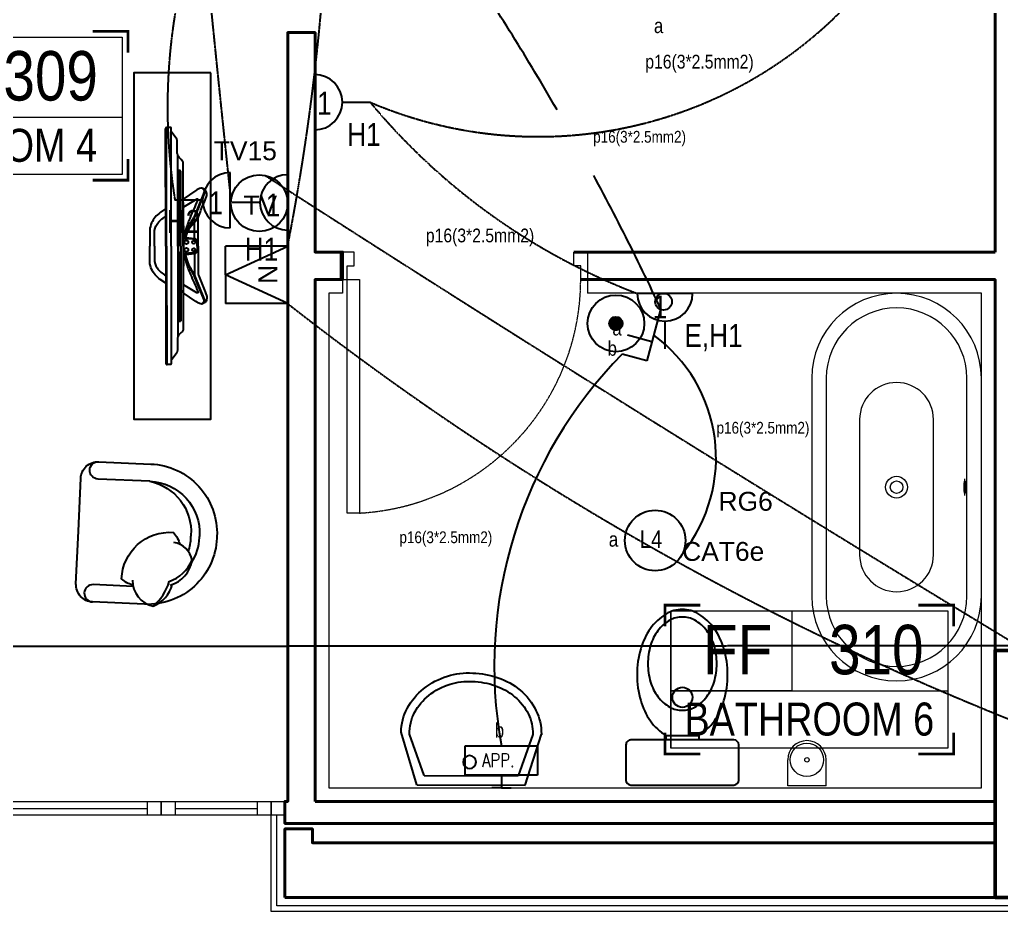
# Model space of a CAD drawing. Header units: inches. Extents: x 23642 to 146359, y -5490 to 33031.
# Drawn here: x 60236 to 64320, y 8395 to 12105 of the extents above; entities that cross this region are included whole.
import ezdxf
from ezdxf.enums import TextEntityAlignment as Align

# ---------------------------------------------------------------- set-up
doc = ezdxf.new("R2010")
doc.units = ezdxf.units.IN
doc.header["$LTSCALE"] = 5
doc.header["$MEASUREMENT"] = 0
doc.linetypes.add('Hidden (½x)', pattern=[0.1875, 0.125, -0.0625])
for name, color, linetype, lineweight in [('00-glass', 140, 'Continuous', 15), ('00-marble', 105, 'Continuous', 20), ('00-structure', 7, 'Continuous', 50), ('00-wall15-20', 30, 'Continuous', 40), ('00-wood', 35, 'Continuous', 18), ('00_Annotation', 231, 'Continuous', 15), ('_att-Text', 241, 'Continuous', 20), ('_hidden', 253, 'Hidden (½x)', 9), ('equipments', 137, 'Continuous', 13)]:
    doc.layers.add(name, color=color, linetype=linetype, lineweight=lineweight)
for name, color, linetype in [('dwgmodels.com', 250, 'Continuous'), ('furn', 7, 'Continuous'), ('Lighting', 3, 'Continuous'), ('LowPower', 4, 'Continuous'), ('meuble', 252, 'Continuous'), ('Power', 2, 'Continuous')]:
    doc.layers.add(name, color=color, linetype=linetype)
doc.styles.add('ROMANC', font='romanc', dxfattribs={"height": 0.3})
doc.styles.add('ROMANS', font='')
doc.styles.get("Standard").update_dxf_attribs({"font": 'arial.ttf'})
doc.styles.add('STYLE5', font='', dxfattribs={"height": 20})
doc.styles.get('ROMANS').set_extended_font_data('Arial Narrow')
doc.styles.get('STYLE5').set_extended_font_data('Arial Narrow')

# ---------------------------------------------------------------- blocks, each defined once
blk = doc.blocks.new('ROOM TAG')
at = {"layer": '00_Annotation', "lineweight": 25, "const_width": 10}
for points in [[(-332.6, 312.4), (-461.2, 312.4), (-461.2, 235.1)], [(460.5, 312.4), (589.1, 312.4), (589.1, 235.1)], [(-332.6, -229.2), (-461.2, -229.2), (-461.2, -152)], [(460.5, -229.2), (589.1, -229.2), (589.1, -152)]]:
    blk.add_lwpolyline(points, dxfattribs=at)
at = {"layer": '00_Annotation'}
blk.add_lwpolyline([(-440.2, 291.4), (568.1, 291.4), (568.1, -208.2), (-440.2, -208.2)], close=True, dxfattribs=at)
blk.add_lwpolyline([(-440.2, 291.4), (-440.2, -208.2)], dxfattribs=at)
at = {"layer": '_att-Text', "transparency": 33554687}
for points in [[(-440.2, 291.4), (568.1, 291.4)], [(-440.2, 0), (568.1, 0)]]:
    blk.add_lwpolyline(points, dxfattribs=at)
blk.add_lwpolyline([(-440.2, 291.4), (0, 291.4), (0, 0), (-440.2, 0)], close=True, dxfattribs=at)
at = {"layer": '00_Annotation', "style": 'STYLE5'}
for tag, height, p in [('FL', 180, (-196.6, 150.8)), ('#', 180, (307.8, 150.8)), ('NAME', 120, (64, -102.2))]:
    blk.add_attdef(tag, text='', height=height, dxfattribs=at).set_placement(p, align=Align.MIDDLE_CENTER)
blk = doc.blocks.new('door 900x100')
at = {"layer": '00-wood'}
for points in [[(0, -100), (25, -100), (25, -50), (50, -50), (50, 0), (0, 0)], [(900, -100), (875, -100), (875, -50), (850, -50), (850, 0), (900, 0)], [(70, -100), (70, -950), (25, -950), (25, -100)]]:
    blk.add_lwpolyline(points, close=True, dxfattribs=at)
at = {"layer": '_hidden'}
blk.add_arc((22.8, -99.1), 852.2, 273.1733, 359.9417, dxfattribs=at)
blk = doc.blocks.new('WCD-7')
for p, q in [((0.205, 0), (-0.205, 0)), ((-0.225, -0.02), (-0.225, -0.16)), ((0.225, -0.16), (0.225, -0.02)), ((-0.205, -0.18), (0.205, -0.18)), ((-0.0653, -0.198), (-0.0653, -0.18)), ((0, -0.18), (0.06, -0.18)), ((0.0653, -0.198), (0.0653, -0.18)), ((0.0653, -0.198), (-0.0653, -0.198))]:
    blk.add_line(p, q)
for points in [[(-0.0653, -0.198, 0.106906), (-0.1276, -0.2562, 0.081879), (-0.1659, -0.3369, 0.070099), (-0.1805, -0.44, 0.070099), (-0.1659, -0.5431, 0.081879), (-0.1276, -0.6238, 0.106906), (-0.0653, -0.682, 0.135333), (0, -0.7, 0.135333)], [(0, -0.7, 0.135333), (0.0653, -0.682, 0.106906), (0.1276, -0.6238, 0.081879), (0.1659, -0.5431, 0.070099), (0.1805, -0.44, 0.070099), (0.1659, -0.3369, 0.081879), (0.1276, -0.2562, 0.106906), (0.0653, -0.198, 0.135332)]]:
    blk.add_lwpolyline(points, format="xyb")
blk.add_lwpolyline([(0, -0.67, 0.128425), (0.0503, -0.6569, 0.106273), (0.0972, -0.6155, 0.085045), (0.1265, -0.5574, 0.074394), (0.1374, -0.484, 0.074394), (0.1265, -0.4106, 0.085045), (0.0972, -0.3525, 0.106273), (0.0503, -0.3111, 0.128425), (0, -0.298, 0.128425), (-0.0503, -0.3111, 0.106273), (-0.0972, -0.3525, 0.085045), (-0.1265, -0.4106, 0.074394), (-0.1374, -0.484, 0.074394), (-0.1265, -0.5574, 0.085045), (-0.0972, -0.6155, 0.106273), (-0.0503, -0.6569, 0.128425)], format="xyb", close=True)
blk.add_circle((-0.0003, -0.3498), 0.04)
for centre, start, end in [((-0.205, -0.02), 90, 180), ((0.205, -0.02), 0, 90), ((-0.205, -0.16), 180, 270), ((0.205, -0.16), 270, 0)]:
    blk.add_arc(centre, 0.02, start, end)
blk = doc.blocks.new('A$C1C644258')
at = {"layer": 'equipments', "color": 7, "linetype": 'Continuous'}
for p, q in [((450, 350), (-450, 350)), ((450, 290), (-450, 290)), ((279.199951, 152.5), (-279.199951, 152.5)), ((-279.199951, -152.499969), (279.199951, -152.499969)), ((-34.38501, -281.800018), (34.384887, -281.800018)), ((-450, -289.999969), (450, -289.999969)), ((-450, -349.999969), (450, -349.999969))]:
    blk.add_line(p, q, dxfattribs=at)
for points in [[(-26, -281.800018), (-25.191773, -281.00827), (-23.150635, -280.343475), (-20.620117, -279.850799), (-18.143555, -279.507782), (-15.953614, -279.273163), (-14.095948, -279.111053), (-12.540772, -278.996795), (-11.23877, -278.914276), (-10.14209, -278.853485), (-9.210083, -278.807342), (-8.410523, -278.771942), (-7.718018, -278.74411), (-7.112793, -278.721893), (-6.579102, -278.704071), (-6.104859, -278.689422), (-5.680298, -278.677215), (-5.297486, -278.666961), (-4.950196, -278.658416), (-4.633301, -278.651092), (-4.342652, -278.644989), (-4.074463, -278.639373), (-3.82605, -278.634735), (-3.594849, -278.630584), (-2.80481, -278.618622), (-2.167237, -278.611053), (-1.382813, -278.604461), (-0.404175, -278.600311), (0.610229, -278.600799), (1.755249, -278.607147), (2.633667, -278.616424), (3.378784, -278.626922), (4.342651, -278.644989), (4.633301, -278.651092), (4.950195, -278.658416), (5.297485, -278.666961), (5.680298, -278.677215), (6.104858, -278.689422), (6.579101, -278.704071), (7.112793, -278.721893), (7.718139, -278.74411), (8.410522, -278.771942), (9.210083, -278.807342), (10.14209, -278.853485), (11.238769, -278.914276), (12.540771, -278.996795), (14.095947, -279.111053), (15.953613, -279.273163)], [(-7.71814, -284.855682), (-8.410645, -284.82785), (-9.210205, -284.79245), (-10.14209, -284.746551), (-11.238892, -284.685516), (-12.540894, -284.603241), (-14.09607, -284.488983), (-15.953736, -284.326629), (-18.143799, -284.09201), (-20.620362, -283.748993), (-23.150757, -283.256317), (-25.191773, -282.591522), (-26, -281.800018)], [(15.953613, -279.273163), (18.143676, -279.507782), (20.620239, -279.850799), (23.150757, -280.343475), (25.191772, -281.00827), (26, -281.800018), (25.19165, -282.591766), (23.150634, -283.256561), (20.619995, -283.749237), (18.143432, -284.09201), (15.953491, -284.326873), (14.095825, -284.488983), (12.540649, -284.603241), (11.238769, -284.685516), (10.141967, -284.746551), (9.210083, -284.79245), (8.410522, -284.82785), (7.718017, -284.855682), (7.112793, -284.877899), (6.579101, -284.895965), (6.104858, -284.910614), (5.680176, -284.922821), (5.297485, -284.93283), (4.950195, -284.941375), (4.633301, -284.9487), (4.342651, -284.955047), (4.074463, -284.960418), (3.82605, -284.965057), (3.594848, -284.969207), (2.804687, -284.981414), (2.167114, -284.988739), (1.382812, -284.995575), (0.506714, -284.999481), (-0.506714, -284.999481), (-1.62732, -284.993622), (-2.80481, -284.981414), (-3.594849, -284.969207), (-3.82605, -284.965057), (-4.074463, -284.960418), (-4.342652, -284.955047), (-4.633423, -284.9487), (-4.950196, -284.941375), (-5.297486, -284.93283), (-5.680298, -284.922821), (-6.104859, -284.910614), (-6.579102, -284.895965), (-7.112793, -284.877899), (-7.71814, -284.855682)]]:
    blk.add_lwpolyline(points, dxfattribs=at)
for radius in [45, 26]:
    blk.add_circle((0, 0), radius, dxfattribs=at)
for centre, radius, start, end in [((-450, 0), 350, 90, 270), ((450, 0), 350, 270, 90), ((-450, 0), 290, 90, 270), ((450, 0), 290, 270, 90), ((-279.199951, 0), 152.5, 90, 270), ((279.199951, 0), 152.5, 270, 90)]:
    blk.add_arc(centre, radius, start, end, dxfattribs=at)
blk = doc.blocks.new('LAV-7')
at = {"color": 7}
for p, q in [((-0.235, 0), (-0.3051, -0.2284)), ((-0.235, 0), (0.235, 0)), ((0.235, 0), (0.3051, -0.2216)), ((-0.2042, -0.04), (-0.2682, -0.2198)), ((-0.2042, -0.04), (0.2042, -0.04)), ((0.2682, -0.2199), (0.2042, -0.04))]:
    blk.add_line(p, q, dxfattribs=at)
for points in [[(-0.3051, -0.2284, 0.118762), (-0.279, -0.3318, 0.104707), (-0.2077, -0.4177, 0.089498), (-0.104, -0.4732, 0.095346), (0.0054, -0.4866, 0.079348), (0.1165, -0.4668, 0.089498), (0.2119, -0.4131, 0.104707), (0.2813, -0.3255, 0.118762), (0.3051, -0.2216, 0.002705), (0.3051, -0.2191, 0.002705)], [(-0.2682, -0.2198, 0.129656), (-0.2463, -0.3146, 0.104707), (-0.1848, -0.3888, 0.089498), (-0.0926, -0.4381, 0.096249), (0.0038, -0.4498, 0.080072), (0.1044, -0.432, 0.089498), (0.1884, -0.3846, 0.104707), (0.2483, -0.3091, 0.118762), (0.2682, -0.222, 0.002705), (0.2682, -0.2199, 0.038296)]]:
    blk.add_lwpolyline(points, format="xyb", dxfattribs=at)
blk.add_circle((-0.0065, -0.0996), 0.0283, dxfattribs=at)
blk = doc.blocks.new('wc acces')
at = {"layer": 'equipments', "color": 7, "linetype": 'Continuous', "lineweight": 0}
for p, q in [((-57, 0), (57, 0)), ((-57, 0), (-57, -77)), ((57, 0), (57, -77))]:
    blk.add_line(p, q, dxfattribs=at)
for radius in [49.6, 6.49]:
    blk.add_circle((0, -77), radius, dxfattribs=at)
blk.add_arc((0, -77), 57, 180, 0, dxfattribs=at)
blk = doc.blocks.new('tv table23')
at = {"color": 0}
blk.add_lwpolyline([(0, -900), (400, -900), (400, 900), (0, 900), (0, -900)], dxfattribs=at)
blk = doc.blocks.new('LG-55-la6208-4 top')
at = {"layer": 'dwgmodels.com', "color": 0}
for p, q in [((0, 0), (-138.7, 0)), ((0, 0), (138.7, 0)), ((0, -77), (-432.2, -77)), ((0, -88.9), (-389, -88.9)), ((0, -77), (432.2, -77)), ((0, -88.9), (389, -88.9)), ((0, -139.6), (-613.4, -139.6)), ((0, -105.1), (-473.1, -105.1)), ((0, -105.1), (473.1, -105.1)), ((0, -139.6), (613.4, -139.6)), ((0, -163.3), (-615.7, -163.3)), ((0, -168.4), (-609.1, -168.4)), ((0, -163.3), (615.7, -163.3)), ((0, -168.4), (609.1, -168.4))]:
    blk.add_line(p, q, dxfattribs=at)
for points in [[(-138.7, 0, -0.087489), (-151.2, 2.2, -0.012567), (-220.6, 29.4, 0.010337), (-257.8, 44.2, 0.091985), (-266.1, 45.7, 0.050664), (-280.5, 44.1, 0.157379), (-293.2, 36.8), (-299.8, 25.2, 0.203619), (-301.2, 14.3)], [(-301.2, 14.3, 0.03963), (-288.8, -11.9), (-243.8, -77)], [(-299.8, 25.2), (-296, 29.8, -0.176327), (-288.3, 34.3, -0.124023), (-276.2, 33.4), (-156.5, -14.9, -0.043017), (-145.8, -20.3, 0.007168), (-118.8, -36.5, 0.035791), (-87.7, -51.7, 0.053078), (-44.9, -63.9), (-37.6, -64.3)], [(-297.4, 23.2), (-293.5, 27.7, -0.176327), (-287.8, 31.1, -0.122846), (-277.3, 30.3), (-157.7, -17.9, -0.043017), (-147.5, -23.1, 0.007168), (-120.4, -39.3, 0.035791), (-88.9, -54.7, 0.053299), (-45.3, -67.1), (-37.8, -67.6)], [(-43.6, -74.3), (-43.6, -70.4), (-59.4, -67.6, -0.030959), (-103.2, -57.1, -0.025373), (-132.2, -46.5, -0.003627), (-147.7, -39.8, 0.002957), (-237.1, -1.1, 0.075709), (-241.6, 0, 0.421822), (-244.1, -2, 0.125069), (-243.4, -6.3), (-201.6, -76.1)], [(299.8, 25.2), (296, 29.8, 0.176327), (288.3, 34.3, 0.124023), (276.2, 33.4), (156.5, -14.9, 0.043017), (145.8, -20.3, -0.007168), (118.8, -36.5, -0.035791), (87.7, -51.7, -0.053078), (44.9, -63.9), (37.6, -64.3)], [(297.4, 23.2), (293.5, 27.7, 0.176327), (287.8, 31.1, 0.122846), (277.3, 30.3), (157.7, -17.9, 0.043017), (147.5, -23.1, -0.007168), (120.4, -39.3, -0.035791), (88.9, -54.7, -0.053299), (45.3, -67.1), (37.8, -67.6)], [(43.6, -74.3), (43.6, -70.4), (59.4, -67.6, 0.030959), (103.2, -57.1, 0.025373), (132.2, -46.5, 0.003627), (147.7, -39.8, -0.002957), (237.1, -1.1, -0.075709), (241.6, 0, -0.421822), (244.1, -2, -0.125069), (243.4, -6.3), (201.6, -76.1)], [(138.7, 0, 0.087489), (151.2, 2.2, 0.012567), (220.6, 29.4, -0.010337), (257.8, 44.2, -0.091985), (266.1, 45.7, -0.050664), (280.5, 44.1, -0.157379), (293.2, 36.8), (299.8, 25.2, -0.203619), (301.2, 14.3)], [(301.2, 14.3, -0.03963), (288.8, -11.9), (243.8, -77)], [(-38.2, -14.8, -0.048999), (-41.7, -16.8, -0.126237), (-48.4, -18), (-149.8, -18)], [(-44.9, -63.9), (-39.2, -18.7, -0.06881), (-38.2, -14.8, -0.311157), (-16.5, -1), (0, -1)], [(0, -5.1), (-16.5, -5.1, 0.176327), (-26.9, -8.9, 0.18738), (-35.6, -27.2), (-38.2, -74.3)], [(44.9, -63.9), (39.2, -18.7, 0.06881), (38.2, -14.8, 0.311157), (16.5, -1), (0, -1)], [(0, -5.1), (16.5, -5.1, -0.176327), (26.9, -8.9, -0.18738), (35.6, -27.2), (38.2, -74.3)], [(38.2, -14.8, 0.048999), (41.7, -16.8, 0.126237), (48.4, -18), (149.8, -18)], [(-432.2, -77, 0.185144), (-445.6, -83.7, -0.014846), (-454.5, -92.9, -0.123556), (-479.5, -107.3, -0.051646), (-480.8, -107.6), (-541.6, -107.6, 0.115088), (-556, -110.9), (-595.3, -139.6)], [(-389, -88.9), (-391.6, -91.1, 0.150292), (-393.2, -95.6), (-393.2, -102.2), (0, -102.2)], [(389, -88.9), (391.6, -91.1, -0.150292), (393.2, -95.6), (393.2, -102.2), (0, -102.2)], [(432.2, -77, -0.185144), (445.6, -83.7, 0.014846), (454.5, -92.9, 0.123556), (479.5, -107.3, 0.051646), (480.8, -107.6), (541.6, -107.6, -0.115088), (556, -110.9), (595.3, -139.6)], [(-193.2, -168.4), (-173.6, -197.4, 0.052137), (-173.6, -197.4, 0.127134), (-120.7, -241.3, 0.092146), (-83.2, -251.3, 0.038202)], [(0, -226.9), (-68.6, -226.9, -0.149981), (-113.6, -213.1, -0.12639), (-153.1, -168.4, 0.883679)], [(0, -226.9), (68.6, -226.9, 0.149981), (113.6, -213.1, 0.12639), (153.1, -168.4, -0.883679)], [(193.2, -168.4), (173.6, -197.4, -0.052137), (173.6, -197.4, -0.127134), (120.7, -241.3, -0.092146), (83.2, -251.3, -0.038202)]]:
    blk.add_lwpolyline(points, format="xyb", dxfattribs=at)
for points in [[(-387.1, -102.2), (-387.1, -98), (-388.8, -98), (-388.8, -102.2)], [(-381, -102.2), (-381, -98), (-382.7, -98), (-382.7, -102.2)], [(-374.8, -102.2), (-374.8, -98), (-376.5, -98), (-376.5, -102.2)], [(-368.7, -102.2), (-368.7, -98), (-370.4, -98), (-370.4, -102.2)], [(-362.6, -102.2), (-362.6, -98), (-364.3, -98), (-364.3, -102.2)], [(-356.4, -102.2), (-356.4, -98), (-358.1, -98), (-358.1, -102.2)], [(-350.3, -102.2), (-350.3, -98), (-352, -98), (-352, -102.2)], [(-344.2, -102.2), (-344.2, -98), (-345.9, -98), (-345.9, -102.2)], [(-338, -102.2), (-338, -98), (-339.7, -98), (-339.7, -102.2)], [(-331.9, -102.2), (-331.9, -98), (-333.6, -98), (-333.6, -102.2)], [(-325.8, -102.2), (-325.8, -98), (-327.5, -98), (-327.5, -102.2)], [(-319.6, -102.2), (-319.6, -98), (-321.3, -98), (-321.3, -102.2)], [(-313.5, -102.2), (-313.5, -98), (-315.2, -98), (-315.2, -102.2)], [(-307.4, -102.2), (-307.4, -98), (-309.1, -98), (-309.1, -102.2)], [(-301.2, -102.2), (-301.2, -98), (-302.9, -98), (-302.9, -102.2)], [(-295.1, -102.2), (-295.1, -98), (-296.8, -98), (-296.8, -102.2)], [(-289, -102.2), (-289, -98), (-290.7, -98), (-290.7, -102.2)], [(-282.8, -102.2), (-282.8, -98), (-284.5, -98), (-284.5, -102.2)], [(-276.7, -102.2), (-276.7, -98), (-278.4, -98), (-278.4, -102.2)], [(-270.5, -102.2), (-270.5, -98), (-272.3, -98), (-272.3, -102.2)], [(-264.4, -102.2), (-264.4, -98), (-266.1, -98), (-266.1, -102.2)], [(-258.3, -102.2), (-258.3, -98), (-260, -98), (-260, -102.2)], [(-252.1, -102.2), (-252.1, -98), (-253.9, -98), (-253.9, -102.2)], [(-246, -102.2), (-246, -98), (-247.7, -98), (-247.7, -102.2)], [(-239.9, -102.2), (-239.9, -98), (-241.6, -98), (-241.6, -102.2)], [(-233.7, -102.2), (-233.7, -98), (-235.5, -98), (-235.5, -102.2)], [(-227.6, -102.2), (-227.6, -98), (-229.3, -98), (-229.3, -102.2)], [(-221.5, -102.2), (-221.5, -98), (-223.2, -98), (-223.2, -102.2)], [(-215.3, -102.2), (-215.3, -98), (-217.1, -98), (-217.1, -102.2)], [(-209.2, -102.2), (-209.2, -98), (-210.9, -98), (-210.9, -102.2)], [(-203.1, -102.2), (-203.1, -98), (-204.8, -98), (-204.8, -102.2)], [(-196.9, -102.2), (-196.9, -98), (-198.6, -98), (-198.6, -102.2)], [(-190.8, -102.2), (-190.8, -98), (-192.5, -98), (-192.5, -102.2)], [(-184.7, -102.2), (-184.7, -98), (-186.4, -98), (-186.4, -102.2)], [(-178.5, -102.2), (-178.5, -98), (-180.2, -98), (-180.2, -102.2)], [(-172.4, -102.2), (-172.4, -98), (-174.1, -98), (-174.1, -102.2)], [(-166.3, -102.2), (-166.3, -98), (-168, -98), (-168, -102.2)], [(-160.1, -102.2), (-160.1, -98), (-161.8, -98), (-161.8, -102.2)], [(-154, -102.2), (-154, -98), (-155.7, -98), (-155.7, -102.2)], [(-147.9, -102.2), (-147.9, -98), (-149.6, -98), (-149.6, -102.2)], [(-141.7, -102.2), (-141.7, -98), (-143.4, -98), (-143.4, -102.2)], [(-135.6, -102.2), (-135.6, -98), (-137.3, -98), (-137.3, -102.2)], [(-129.5, -102.2), (-129.5, -98), (-131.2, -98), (-131.2, -102.2)], [(-123.3, -102.2), (-123.3, -98), (-125, -98), (-125, -102.2)], [(-117.2, -102.2), (-117.2, -98), (-118.9, -98), (-118.9, -102.2)], [(-111.1, -102.2), (-111.1, -98), (-112.8, -98), (-112.8, -102.2)], [(-104.9, -102.2), (-104.9, -98), (-106.6, -98), (-106.6, -102.2)], [(-98.8, -102.2), (-98.8, -98), (-100.5, -98), (-100.5, -102.2)], [(-92.7, -102.2), (-92.7, -98), (-94.4, -98), (-94.4, -102.2)], [(-86.5, -102.2), (-86.5, -98), (-88.2, -98), (-88.2, -102.2)], [(-80.4, -102.2), (-80.4, -98), (-82.1, -98), (-82.1, -102.2)], [(-74.3, -102.2), (-74.3, -98), (-76, -98), (-76, -102.2)], [(-68.1, -102.2), (-68.1, -98), (-69.8, -98), (-69.8, -102.2)], [(-62, -102.2), (-62, -98), (-63.7, -98), (-63.7, -102.2)], [(-55.9, -102.2), (-55.9, -98), (-57.6, -98), (-57.6, -102.2)], [(-49.7, -102.2), (-49.7, -98), (-51.4, -98), (-51.4, -102.2)], [(-43.6, -102.2), (-43.6, -98), (-45.3, -98), (-45.3, -102.2)], [(-37.5, -102.2), (-37.5, -98), (-39.2, -98), (-39.2, -102.2)], [(-31.3, -102.2), (-31.3, -98), (-33, -98), (-33, -102.2)], [(31.3, -102.2), (31.3, -98), (33, -98), (33, -102.2)], [(37.5, -102.2), (37.5, -98), (39.2, -98), (39.2, -102.2)], [(43.6, -102.2), (43.6, -98), (45.3, -98), (45.3, -102.2)], [(49.7, -102.2), (49.7, -98), (51.4, -98), (51.4, -102.2)], [(55.9, -102.2), (55.9, -98), (57.6, -98), (57.6, -102.2)], [(62, -102.2), (62, -98), (63.7, -98), (63.7, -102.2)], [(68.1, -102.2), (68.1, -98), (69.8, -98), (69.8, -102.2)], [(74.3, -102.2), (74.3, -98), (76, -98), (76, -102.2)], [(80.4, -102.2), (80.4, -98), (82.1, -98), (82.1, -102.2)], [(86.5, -102.2), (86.5, -98), (88.2, -98), (88.2, -102.2)], [(92.7, -102.2), (92.7, -98), (94.4, -98), (94.4, -102.2)], [(98.8, -102.2), (98.8, -98), (100.5, -98), (100.5, -102.2)], [(104.9, -102.2), (104.9, -98), (106.6, -98), (106.6, -102.2)], [(111.1, -102.2), (111.1, -98), (112.8, -98), (112.8, -102.2)], [(117.2, -102.2), (117.2, -98), (118.9, -98), (118.9, -102.2)], [(123.3, -102.2), (123.3, -98), (125, -98), (125, -102.2)], [(129.5, -102.2), (129.5, -98), (131.2, -98), (131.2, -102.2)], [(135.6, -102.2), (135.6, -98), (137.3, -98), (137.3, -102.2)], [(141.7, -102.2), (141.7, -98), (143.4, -98), (143.4, -102.2)], [(147.9, -102.2), (147.9, -98), (149.6, -98), (149.6, -102.2)], [(154, -102.2), (154, -98), (155.7, -98), (155.7, -102.2)], [(160.1, -102.2), (160.1, -98), (161.8, -98), (161.8, -102.2)], [(166.3, -102.2), (166.3, -98), (168, -98), (168, -102.2)], [(172.4, -102.2), (172.4, -98), (174.1, -98), (174.1, -102.2)], [(178.5, -102.2), (178.5, -98), (180.2, -98), (180.2, -102.2)], [(184.7, -102.2), (184.7, -98), (186.4, -98), (186.4, -102.2)], [(190.8, -102.2), (190.8, -98), (192.5, -98), (192.5, -102.2)], [(196.9, -102.2), (196.9, -98), (198.6, -98), (198.6, -102.2)], [(203.1, -102.2), (203.1, -98), (204.8, -98), (204.8, -102.2)], [(209.2, -102.2), (209.2, -98), (210.9, -98), (210.9, -102.2)], [(215.3, -102.2), (215.3, -98), (217.1, -98), (217.1, -102.2)], [(221.5, -102.2), (221.5, -98), (223.2, -98), (223.2, -102.2)], [(227.6, -102.2), (227.6, -98), (229.3, -98), (229.3, -102.2)], [(233.7, -102.2), (233.7, -98), (235.5, -98), (235.5, -102.2)], [(239.9, -102.2), (239.9, -98), (241.6, -98), (241.6, -102.2)], [(246, -102.2), (246, -98), (247.7, -98), (247.7, -102.2)], [(252.1, -102.2), (252.1, -98), (253.9, -98), (253.9, -102.2)], [(258.3, -102.2), (258.3, -98), (260, -98), (260, -102.2)], [(264.4, -102.2), (264.4, -98), (266.1, -98), (266.1, -102.2)], [(270.5, -102.2), (270.5, -98), (272.3, -98), (272.3, -102.2)], [(276.7, -102.2), (276.7, -98), (278.4, -98), (278.4, -102.2)], [(282.8, -102.2), (282.8, -98), (284.5, -98), (284.5, -102.2)], [(289, -102.2), (289, -98), (290.7, -98), (290.7, -102.2)], [(295.1, -102.2), (295.1, -98), (296.8, -98), (296.8, -102.2)], [(301.2, -102.2), (301.2, -98), (302.9, -98), (302.9, -102.2)], [(307.4, -102.2), (307.4, -98), (309.1, -98), (309.1, -102.2)], [(313.5, -102.2), (313.5, -98), (315.2, -98), (315.2, -102.2)], [(319.6, -102.2), (319.6, -98), (321.3, -98), (321.3, -102.2)], [(325.8, -102.2), (325.8, -98), (327.5, -98), (327.5, -102.2)], [(331.9, -102.2), (331.9, -98), (333.6, -98), (333.6, -102.2)], [(338, -102.2), (338, -98), (339.7, -98), (339.7, -102.2)], [(344.2, -102.2), (344.2, -98), (345.9, -98), (345.9, -102.2)], [(350.3, -102.2), (350.3, -98), (352, -98), (352, -102.2)], [(356.4, -102.2), (356.4, -98), (358.1, -98), (358.1, -102.2)], [(362.6, -102.2), (362.6, -98), (364.3, -98), (364.3, -102.2)], [(368.7, -102.2), (368.7, -98), (370.4, -98), (370.4, -102.2)], [(374.8, -102.2), (374.8, -98), (376.5, -98), (376.5, -102.2)], [(381, -102.2), (381, -98), (382.7, -98), (382.7, -102.2)], [(387.1, -102.2), (387.1, -98), (388.8, -98), (388.8, -102.2)], [(-615.9, -142.1), (-615.9, -161.6)], [(615.9, -142.1), (615.9, -161.6)], [(-83.2, -251.3), (0, -251.3)], [(83.2, -251.3), (0, -251.3)]]:
    blk.add_lwpolyline(points, dxfattribs=at)
for centre, radius in [((-19.7, -60.8), 9.83), ((-19.7, -22.3), 8.15), ((19.7, -60.8), 9.83), ((19.7, -22.3), 8.15)]:
    blk.add_circle(centre, radius, dxfattribs=at)
for centre, radius, start, end in [((-17.1, -9243.4), 9169.1, 89.89295, 91.41678), ((17.1, -9243.4), 9169.1, 88.58322, 90.10705), ((-613.4, -142.1), 2.56, 90, 180), ((613.4, -142.1), 2.56, 0, 90), ((-609.1, -161.6), 6.82, 180, 270), ((609.1, -161.6), 6.82, 270, 0)]:
    blk.add_arc(centre, radius, start, end, dxfattribs=at)
blk = doc.blocks.new('tv t2')
at = {"color": 0}
blk.add_blockref('tv table23', (0, 0), dxfattribs=at)
at = {"color": 0, "rotation": 90}
blk.add_blockref('LG-55-la6208-4 top', (66.3, 0), dxfattribs=at)

msp = doc.modelspace()

# ---------------------------------------------------------------- linework, layer by layer
at = {"color": 0, "ltscale": 0.03}
msp.add_lwpolyline([(60479.97284, 9977.20358), (60489.76219, 10196.98567, -0.414213563), (60565.03151, 10265.83575), (60781.21062, 10256.20688, -0.4142135624), (61056.61094, 9955.12958), (61056.45046, 9951.5266), (61056.28998, 9947.92361, -0.4142135624), (60755.21268, 9672.52329), (60539.03357, 9682.15216, -0.414213563), (60470.18349, 9757.42148), (60479.97284, 9977.20358)], format="xyb", dxfattribs=at)
at = {"color": 0}
for points in [[(60778.00457, 10184.14702), (60561.82189, 10193.77605, -0.4142135624), (60527.39685, 10231.41071), (60527.39685, 10231.41071, -0.4142135624), (60565.03151, 10265.83575)], [(60778.001, 10184.14718, -0.3727189106), (60948.52139, 9959.94401), (60948.36091, 9956.34103)], [(60778.001, 10184.14718, -0.4142135624), (60984.55124, 9958.3392), (60984.39076, 9954.73622)], [(60706.48982, 9754.03784, -0.1655406299), (60659.87715, 9778.44745, -0.4259891687), (60875.2932, 9971.60465, -0.1215233233), (60901.60277, 9922.30334, 7.1154642914)], [(60862.21919, 9752.78919, 0.3066634949), (60952.88815, 9856.42794, 0.3063299663), (60877.5819, 9930.12474, -0.8728471598)], [(60937.70077, 9891.65499, 0.0723842364), (60948.20042, 9952.73804), (60948.36091, 9956.34103)], [(60950.93752, 9845.09575, 0.1305914895), (60984.23028, 9951.13323), (60984.39076, 9954.73622)], [(60791.32083, 9665.01007, 0.1477298759), (60857.93218, 9767.55697, 0.2133427586), (60952.88815, 9856.42794, 0.1786618102)], [(60705.1019, 9772.2953, 0.3567723648), (60791.32083, 9665.01007, 0.2495420503), (60870.32867, 9755.22158, -9.6168803477)], [(60707.90499, 9746.83309), (60542.24319, 9754.21186, 0.4142135624), (60504.60853, 9719.78682), (60504.60853, 9719.78682, 0.4142135624), (60539.03357, 9682.15216)]]:
    msp.add_lwpolyline(points, format="xyb", dxfattribs=at)
at = {"layer": '00-glass'}
for points in [[(58996.57285, 8852.08956), (61282.28713, 8852.08956), (61282.28713, 8794.94671), (58996.57285, 8794.94671), (58996.57285, 8852.08956)], [(60768.00142, 8852.08956), (60825.14427, 8852.08956), (60825.14427, 8794.94671), (60768.00142, 8794.94671)], [(60825.14427, 8852.08956), (60882.28713, 8852.08956), (60882.28713, 8794.94671), (60825.14427, 8794.94671)], [(61225.14427, 8852.08956), (61282.28713, 8852.08956), (61282.28713, 8794.94671), (61225.14427, 8794.94671)], [(61282.28713, 8852.08956), (61339.42999, 8852.08956), (61339.42999, 8794.94671), (61282.28713, 8794.94671)]]:
    msp.add_lwpolyline(points, close=True, dxfattribs=at)
for points in [[(60196.57285, 8823.51813), (60768.00142, 8823.51813)], [(60882.28713, 8823.51813), (61225.14427, 8823.51813)]]:
    msp.add_lwpolyline(points, dxfattribs=at)
at = {"layer": '00-marble', "transparency": 33554687}
msp.add_line((62598.27712, 11023.51813), (62598.27712, 10966.37528), dxfattribs=at)
for points in [[(61579.42999, 11023.51813), (61579.42999, 10966.37528), (61522.28713, 10966.37528), (61522.28713, 8909.23242), (64236.57285, 8909.23242), (64236.57285, 10966.37528), (62598.27712, 10966.37528)], [(65819.42999, 8794.94671), (65819.42999, 8394.94671), (61282.28713, 8394.94671), (61282.28713, 8794.94671)], [(65796.57285, 8794.94671), (65796.57285, 8417.80385), (61305.14427, 8417.80385), (61305.14427, 8794.94671)]]:
    msp.add_lwpolyline(points, dxfattribs=at)
at = {"layer": '00-structure'}
msp.add_lwpolyline([(64293.7157, 8452.08956), (64293.7157, 9480.66099), (64522.28713, 9480.66099), (64522.28713, 8452.08956)], close=True, dxfattribs=at)
at = {"layer": '00-wall15-20', "transparency": 33554687}
for points in [[(64293.7157, 11137.80385), (64293.7157, 12394.94671), (64293.7157, 12394.94671), (64293.7157, 13309.23242), (62608.00142, 13309.23242), (62608.00142, 13309.23242), (62608.00142, 13309.23242), (62608.00142, 13309.23242), (62608.00142, 13309.23242), (62608.00142, 13423.51813), (64350.85856, 13423.51813), (64350.85856, 13423.51813), (65608.00142, 13423.51813), (65608.00142, 13509.23242), (65722.28713, 13509.23242), (65722.28713, 12394.94671), (65608.00142, 12394.94671), (65608.00142, 13309.23242), (64465.14427, 13309.23242), (64465.14427, 9480.66099), (64293.7157, 9480.66099), (64293.7157, 11023.51813), (62569.70569, 11023.51813)], [(62541.13426, 11137.80385), (64293.7157, 11137.80385)]]:
    msp.add_lwpolyline(points, dxfattribs=at)
at = {"layer": '00-wall15-20'}
for points in [[(61465.14427, 8852.08956), (64293.7157, 8852.08956), (64293.7157, 8760.66099), (61339.42999, 8760.66099), (61339.42999, 8852.08956), (61350.85856, 8852.08956), (61350.85856, 12051.16114), (61465.14427, 12051.16114), (61465.14427, 11137.80385), (61579.42999, 11137.80385), (61579.42999, 11023.51813), (61465.14427, 11023.51813), (61465.14427, 8852.08956)], [(61339.42999, 8452.08956), (64293.7157, 8452.08956), (64293.7157, 8680.66099), (61453.7157, 8680.66099), (61453.7157, 8737.80385), (61339.42999, 8737.80385), (61339.42999, 8452.08956)]]:
    msp.add_lwpolyline(points, dxfattribs=at)
at = {"layer": 'Lighting'}
for p, q in [((62902.17402, 10899.15505), (62844.97803, 10685.69673)), ((62866.13908, 10764.67083), (62764.05953, 10792.02297)), ((62844.97803, 10685.69673), (62742.77957, 10713.08072)), ((62089.26563, 8961.24563), (62089.26563, 9084.27102)), ((62089.26563, 9084.27102), (62390.36452, 9084.27102)), ((62390.36452, 9084.27102), (62390.36452, 8961.24563)), ((62390.36452, 8961.24563), (62089.26563, 8961.24563)), ((62239.81508, 8961.24563), (62239.81508, 8909.23242)), ((62239.81508, 8909.23242), (62199.64589, 8909.23242)), ((62239.81508, 8909.23242), (62279.98427, 8909.23242))]:
    msp.add_line(p, q, dxfattribs=at)
for centre, radius in [((62914.30391, 10931.63759), 34.67347), ((62879.42999, 9937.80385), 125.93297)]:
    msp.add_circle(centre, radius, dxfattribs=at)
at = {"layer": 'Lighting', "linetype": 'Hidden (½x)', "ltscale": 1000}
msp.add_arc((53076.29399, 6307.56291), 10847.67942, 25.036944959, 40.182968727, dxfattribs=at)
at = {"layer": 'Lighting'}
for centre, radius, start, end in [((62499.85865, 10281.51932), 633.00094, 321.37464184, 53.81531679), ((64059.90058, 9414.30268), 1849.76543, 135.40175786, 190.27763318)]:
    msp.add_arc(centre, radius, start, end, dxfattribs=at)
at = {"layer": 'LowPower', "ltscale": 20, "transparency": 33554687}
for p, q in [((61091.44319, 11043.3518), (61350.85856, 11163.23315)), ((61350.85856, 11163.23315), (61091.44319, 11163.23315)), ((61091.44319, 11043.3518), (61091.44319, 11163.23315)), ((61350.85856, 11163.23315), (61350.85856, 10923.47046)), ((61350.85856, 10923.47046), (61091.44319, 11043.3518)), ((61091.44319, 11043.3518), (61091.44319, 10923.47046)), ((61350.85856, 10923.47046), (61091.44319, 10923.47046)), ((62688.40231, 10841.45671), (62715.88428, 10868.93867)), ((62688.40323, 10840.7628), (62716.57817, 10868.93773)), ((62688.41936, 10842.16858), (62715.1724, 10868.92162)), ((62688.42083, 10840.08557), (62717.25537, 10868.92011)), ((62688.454, 10839.42391), (62717.917, 10868.88691)), ((62688.4559, 10842.89995), (62714.44102, 10868.88508)), ((62688.50175, 10838.77684), (62718.56404, 10868.83913)), ((62688.51374, 10843.65261), (62713.68837, 10868.82725)), ((62688.56325, 10838.14351), (62719.19735, 10868.77761)), ((62688.59497, 10844.42868), (62712.9123, 10868.74601)), ((62688.63773, 10837.52316), (62719.81768, 10868.70311)), ((62688.7022, 10845.23073), (62712.11025, 10868.63878)), ((62688.72451, 10836.91512), (62720.4257, 10868.6163)), ((62688.82301, 10836.31879), (62721.022, 10868.51778)), ((62688.83856, 10846.06192), (62711.27906, 10868.50242)), ((62688.93269, 10835.73364), (62721.60713, 10868.40809)), ((62689.00802, 10846.9262), (62710.41478, 10868.33297)), ((62689.05306, 10835.15918), (62722.18157, 10868.2877)), ((62689.18369, 10834.59499), (62722.74575, 10868.15705)), ((62689.21562, 10847.82863), (62709.51235, 10868.12536)), ((62689.32419, 10834.04066), (62723.30006, 10868.01653)), ((62689.46801, 10848.77585), (62708.56513, 10867.87297)), ((62689.4742, 10833.49585), (62723.84485, 10867.8665)), ((62689.6334, 10832.96022), (62724.38046, 10867.70728)), ((62689.77427, 10849.77693), (62707.56405, 10867.56672)), ((62689.8015, 10832.43349), (62724.90718, 10867.53917)), ((62689.97822, 10831.91538), (62725.42528, 10867.36244)), ((62690.14728, 10850.84477), (62706.49621, 10867.19371)), ((62690.16331, 10831.40564), (62725.935, 10867.17733)), ((62690.35655, 10830.90405), (62726.43657, 10866.98408)), ((62690.55773, 10830.41041), (62726.9302, 10866.78288)), ((62690.60661, 10851.99893), (62705.34205, 10866.73437)), ((62690.76667, 10829.92452), (62727.41608, 10866.57393)), ((62690.98318, 10829.4462), (62727.89438, 10866.35741)), ((62691.18461, 10853.27176), (62704.06922, 10866.15637)), ((62691.20711, 10828.97531), (62728.36527, 10866.13346)), ((62691.43831, 10828.51168), (62728.82888, 10865.90225)), ((62691.67664, 10828.05519), (62729.28536, 10865.6639)), ((62691.92199, 10827.60571), (62729.73482, 10865.41854)), ((62691.94265, 10854.72463), (62702.61635, 10865.39833)), ((62692.17424, 10827.16313), (62730.17739, 10865.16628)), ((62692.43328, 10826.72734), (62730.61317, 10864.90723)), ((62692.69902, 10826.29826), (62731.04224, 10864.64147)), ((62692.97138, 10825.87579), (62731.46469, 10864.3691)), ((62693.03091, 10856.50772), (62700.83326, 10864.31007)), ((62693.25028, 10825.45986), (62731.88061, 10864.09019)), ((62693.53565, 10825.05041), (62732.29005, 10863.80481)), ((62693.82743, 10824.64736), (62732.69309, 10863.51302)), ((62694.12556, 10824.25066), (62733.08977, 10863.21487)), ((62694.43, 10823.86027), (62733.48015, 10862.91043)), ((62694.7407, 10823.47615), (62733.86427, 10862.59971)), ((62695.05763, 10823.09825), (62734.24216, 10862.28277)), ((62695.27509, 10859.44672), (62697.89426, 10862.06589)), ((62695.38076, 10822.72655), (62734.61384, 10861.95964)), ((62695.71006, 10822.36103), (62734.97935, 10861.63032)), ((62696.04552, 10822.00166), (62735.33871, 10861.29485)), ((62696.38713, 10821.64845), (62735.69191, 10860.95322)), ((62696.73489, 10821.30137), (62736.03897, 10860.60546)), ((62697.08878, 10820.96044), (62736.3799, 10860.25155)), ((62697.44883, 10820.62566), (62736.71467, 10859.89149)), ((62697.81504, 10820.29704), (62737.04327, 10859.52528)), ((62698.18742, 10819.9746), (62737.36571, 10859.15288)), ((62698.56601, 10819.65836), (62737.68193, 10858.77428)), ((62698.95083, 10819.34835), (62737.99193, 10858.38945)), ((62699.34191, 10819.04461), (62738.29566, 10857.99835)), ((62699.73931, 10818.74718), (62738.59308, 10857.60095)), ((62700.14306, 10818.45611), (62738.88414, 10857.19718)), ((62700.55324, 10818.17145), (62739.16878, 10856.787)), ((62700.96988, 10817.89327), (62739.44695, 10856.37034)), ((62701.39308, 10817.62164), (62739.71857, 10855.94713)), ((62701.8229, 10817.35663), (62739.98356, 10855.5173)), ((62702.25943, 10817.09834), (62740.24185, 10855.08075)), ((62702.70277, 10816.84685), (62740.49332, 10854.6374)), ((62703.15303, 10816.60227), (62740.73789, 10854.18714)), ((62703.6103, 10816.36472), (62740.97543, 10853.72985)), ((62704.07473, 10816.13432), (62741.20581, 10853.26541)), ((62704.54644, 10815.9112), (62741.42892, 10852.79368)), ((62705.02558, 10815.69552), (62741.64458, 10852.31453)), ((62705.51233, 10815.48744), (62741.85265, 10851.82777)), ((62706.00684, 10815.28713), (62742.05295, 10851.33324)), ((62706.50932, 10815.09478), (62742.24529, 10850.83075)), ((62707.01997, 10814.9106), (62742.42945, 10850.32008)), ((62707.53902, 10814.73483), (62742.60521, 10849.80101)), ((62708.06673, 10814.56771), (62742.77231, 10849.27329)), ((62708.60336, 10814.40951), (62742.93049, 10848.73664)), ((62709.14921, 10814.26053), (62743.07945, 10848.19078)), ((62709.70461, 10814.12111), (62743.21886, 10847.63536)), ((62710.26992, 10813.99159), (62743.34836, 10847.07003)), ((62710.84554, 10813.87238), (62743.46755, 10846.49439)), ((62711.43191, 10813.76392), (62743.57599, 10845.90801)), ((62712.0295, 10813.66669), (62743.6732, 10845.31039)), ((62712.63888, 10813.58124), (62743.75863, 10844.70099)), ((62713.26063, 10813.50816), (62743.83168, 10844.07922)), ((62713.89544, 10813.44815), (62743.89167, 10843.44438)), ((62714.54408, 10813.40196), (62743.93783, 10842.79571)), ((62715.20742, 10813.37047), (62743.9693, 10842.13235)), ((62715.88644, 10813.35466), (62743.98508, 10841.4533)), ((62716.58228, 10813.35568), (62743.98404, 10840.75744)), ((62717.29627, 10813.37485), (62743.96488, 10840.04345)), ((62718.02995, 10813.41369), (62743.92603, 10839.30977)), ((62718.78513, 10813.47404), (62743.86568, 10838.5546)), ((62719.56398, 10813.55807), (62743.78165, 10837.77574)), ((62720.36914, 10813.6684), (62743.67132, 10836.97058)), ((62721.20384, 10813.80828), (62743.53145, 10836.13588)), ((62722.07214, 10813.98175), (62743.35797, 10835.26758)), ((62722.97925, 10814.19403), (62743.1457, 10834.36048)), ((62723.93202, 10814.45198), (62742.88775, 10833.4077)), ((62724.93988, 10814.76501), (62742.57471, 10832.39984)), ((62726.0163, 10815.1466), (62742.19313, 10831.32343)), ((62727.18186, 10815.61734), (62741.72239, 10830.15786)), ((62728.47107, 10816.21171), (62741.12801, 10828.86865)), ((62729.95071, 10816.99653), (62740.3432, 10827.38902)), ((62731.79153, 10818.14252), (62739.19721, 10825.5482)), ((62735.41789, 10821.07405), (62736.26567, 10821.92184))]:
    msp.add_line(p, q, dxfattribs=at)
at = {"layer": 'LowPower', "linetype": 'Hidden (½x)', "transparency": 33554687}
msp.add_line((57040.20369, 9495.76021), (70062.12955, 9505.63803), dxfattribs=at)
at = {"layer": 'LowPower', "ltscale": 20, "transparency": 33554687}
for centre, radius in [((61232.82307, 11341.47132), 117.91608), ((62716.19367, 10841.14668), 117.91608), ((62716.19367, 10841.14668), 27.79309)]:
    msp.add_circle(centre, radius, dxfattribs=at)
at = {"layer": 'LowPower', "linetype": 'Hidden (½x)', "transparency": 33554687}
for centre, radius, start, end in [((202385.00759, 26381.28288), 142067.78412, 184.5871968368, 186.0748827466), ((52094.40726, 12975.1863), 9432.1294, 348.924382384, 11.832351453), ((131748.33166, 120871.66463), 130156.32548, 237.2078190722, 239.2018203857), ((68898.0571, 20556.12503), 12237.16633, 231.921250224, 253.025242324)]:
    msp.add_arc(centre, radius, start, end, dxfattribs=at)
at = {"layer": 'Power'}
for p, q in [((61463.26174, 11876.81704), (61463.26174, 11646.54175)), ((61578.39938, 11761.67939), (61693.53703, 11761.67939)), ((61112.11464, 11238.53736), (61112.11464, 11468.81265)), ((61350.69875, 11229.41963), (61350.69875, 11459.69492)), ((60996.977, 11353.675), (60881.83936, 11353.675)), ((61235.56111, 11344.55728), (61120.42347, 11344.55728)), ((63035.19673, 10965.8301), (62804.92144, 10965.8301)), ((62920.05908, 10850.69246), (62920.05908, 10735.55481))]:
    msp.add_line(p, q, dxfattribs=at)
at = {"layer": 'Power', "linetype": 'Hidden (½x)'}
for centre, radius, start, end in [((62393.49049, 13399.40773), 1781.03592, 246.85848072, 36.17815026), ((63283.78688, 11741.17451), 2433.00386, 146.71581019, 189.16440721), ((63771.72808, 13489.88779), 2702.88407, 219.74666127, 249.04132822)]:
    msp.add_arc(centre, radius, start, end, dxfattribs=at)
at = {"layer": 'Power'}
for centre, start, end in [((61463.26174, 11761.67939), 270, 90), ((61112.11464, 11353.675), 90, 270), ((61350.69875, 11344.55728), 90, 270), ((62920.05908, 10965.8301), 180, 0)]:
    msp.add_arc(centre, 115.13764, start, end, dxfattribs=at)

# ---------------------------------------------------------------- block references
at = {"layer": '00-wall15-20', "transparency": 33554687, "xscale": 1.142857142857144, "yscale": 1.142857142857144, "zscale": 1.142857142857144}
msp.add_blockref('door 900x100', (61569.70569, 11137.80385), dxfattribs=at)
at = {"layer": '_att-Text', "transparency": 33554687, "xscale": 1.142857142857144, "yscale": 1.142857142857144, "zscale": 1.142857142857144}
for p, values in [((60013, 11699), {'#': '309', 'FL': 'FF', 'NAME': 'BEDROOM 4'}), ((63447.69194, 9311.83187), {'#': '310', 'FL': 'FF', 'NAME': 'BATHROOM 6'})]:
    msp.add_blockref('ROOM TAG', p, dxfattribs=at).add_auto_attribs(values)
at = {"layer": 'equipments', "color": 0, "xscale": 1.008, "yscale": 1.008, "zscale": 1.008, "rotation": 90}
msp.add_blockref('A$C1C644258', (63883.77288, 10159.97528), dxfattribs=at)
at = {"layer": 'furn'}
for name, p, xscale, yscale, zscale, rotation in [('tv t2', (61031, 11163.23315), 0.7999999999999998, 0.7999999999999998, 0.7999999999999998, 180.0307814805834), ('WCD-7', (62992.58272, 8920.5203), 1043.364952630281, 1043.364952630281, 1043.364952630281, 179.9999999999999), ('wc acces', (63510.7, 8917.6), 1.4, 1.4, 1.4, 180)]:
    msp.add_blockref(name, p, dxfattribs=dict(at, xscale=xscale, yscale=yscale, zscale=zscale, rotation=rotation))
at = {"layer": 'meuble', "color": 7, "xscale": -956.6259942060727, "yscale": 956.6259941725888, "zscale": 956.6259941736582, "rotation": 179.7916674576719}
msp.add_blockref('LAV-7', (62113.49003, 8920.91054), dxfattribs=at)

# ---------------------------------------------------------------- texts
at = {"layer": 'Lighting', "style": 'ROMANS'}
for s, height, p in [('a', 61.15251, (62874.43594, 12049.08314)), ('p16(3*2.5mm2)', 48.9220092, (62621.6412, 11593.10958)), ('a', 61.15251, (62701.60127, 10791.01549)), ('b', 61.15251, (62681.49454, 10706.66536)), ('p16(3*2.5mm2)', 48.9220092, (63135.03115, 10382.55424)), ('p16(3*2.5mm2)', 48.9220092, (61815.75373, 9926.96236)), ('L4', 73.383014, (62815.74012, 9906.56265)), ('a', 61.15251, (62686.71002, 9912.33041)), ('b', 61.15251, (62212.41578, 9117.58587))]:
    msp.add_text(s, height=height, dxfattribs=at).set_placement(p)
at = {"layer": 'Lighting', "style": 'ROMANC', "width": 0.8}
msp.add_text('APP.', height=56.504921, dxfattribs=at).set_placement((62159.5313, 8995.5278))
at = {"layer": 'LowPower', "ltscale": 20, "transparency": 33554687}
for s, p in [('TV15', (61174.68877, 11558.78246)), ('TV', (61236.7536, 11333.61025)), ('RG6', (63255.95689, 10101.02686)), ('CAT6e', (63162.72425, 9892.58823))]:
    msp.add_text(s, height=78.610717, dxfattribs=at).set_placement(p, align=Align.MIDDLE)
msp.add_text('N', height=78.61072, rotation=270, dxfattribs=at).set_placement((61268.31731, 11045.31707), align=Align.MIDDLE)
at = {"layer": 'Power', "style": 'ROMANS'}
for s, height, p in [('p16(3*2.5mm2)', 57.1119265, (62838.52808, 11901.65488)), ('1', 95.18654, (61472.95523, 11709.62504)), ('H1', 95.186544, (61598.35744, 11579.82798)), ('1', 95.18654, (61021.30654, 11295.14392)), ('1', 95.18654, (61259.89066, 11286.0262)), ('H2', 95.186544, (60847.88125, 11217.92322)), ('p16(3*2.5mm2)', 57.1119265, (61925.62765, 11178.538)), ('H1', 95.186544, (61172.0371, 11102.25223)), ('1', 95.18654, (62869.20561, 10861.83969)), ('E,H1', 95.186544, (63000.93869, 10742.96211))]:
    msp.add_text(s, height=height, dxfattribs=at).set_placement(p)

doc.saveas('drawing.dxf')
